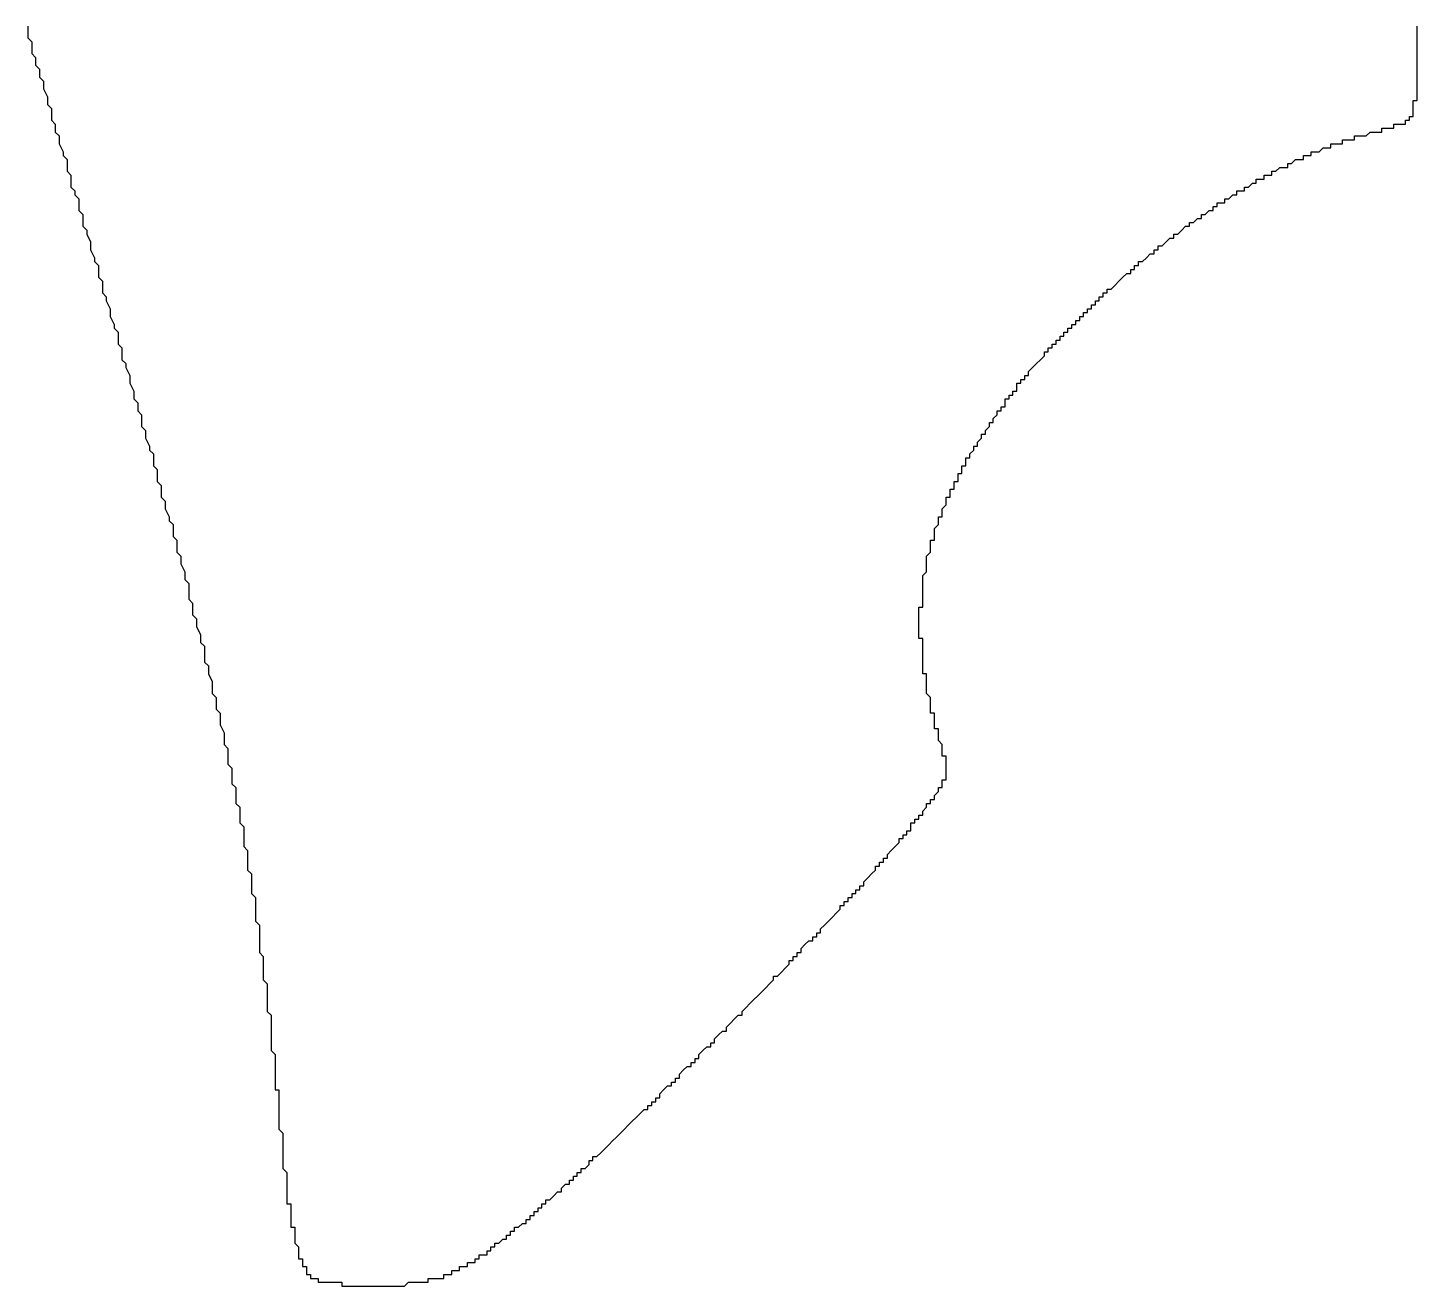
# Model space of a CAD drawing. Header units: millimetres. Extents: x 289 to 9778, y -894 to 6380.
# Drawn here: x 7120.45 to 7123.99, y -363.373 to -360.167 of the extents above; entities that cross this region are included whole.
import ezdxf

# ---------------------------------------------------------------- set-up
doc = ezdxf.new("R2010")
doc.units = ezdxf.units.MM

msp = doc.modelspace()

# ---------------------------------------------------------------- linework, layer by layer
for points in [[(7120.4501, -360.1625, 0), (7120.4501, -360.1825, 0), (7120.4501, -360.1925, 0), (7120.4601, -360.2025, 0), (7120.4601, -360.2125, 0), (7120.4601, -360.2325, 0), (7120.4701, -360.2425, 0), (7120.4701, -360.2525, 0), (7120.4701, -360.2625, 0), (7120.4801, -360.2725, 0), (7120.4801, -360.2925, 0), (7120.4901, -360.3025, 0), (7120.4901, -360.3125, 0), (7120.4901, -360.3225, 0), (7120.5001, -360.3425, 0), (7120.5001, -360.3525, 0), (7120.5001, -360.3625, 0), (7120.5101, -360.3725, 0), (7120.5101, -360.3925, 0), (7120.5101, -360.4025, 0), (7120.5201, -360.4125, 0), (7120.5201, -360.4325, 0), (7120.5301, -360.4425, 0), (7120.5301, -360.4525, 0), (7120.5301, -360.4625, 0), (7120.5401, -360.4825, 0), (7120.5401, -360.4925, 0), (7120.5501, -360.5025, 0), (7120.5501, -360.5125, 0), (7120.5501, -360.5325, 0), (7120.5601, -360.5425, 0), (7120.5601, -360.5525, 0), (7120.5601, -360.5725, 0), (7120.5701, -360.5825, 0), (7120.5701, -360.5925, 0), (7120.5801, -360.6025, 0), (7120.5801, -360.6225, 0), (7120.5801, -360.6325, 0), (7120.5901, -360.6425, 0), (7120.5901, -360.6625, 0), (7120.5901, -360.6725, 0), (7120.6001, -360.6825, 0), (7120.6001, -360.6925, 0), (7120.6101, -360.7125, 0), (7120.6101, -360.7225, 0), (7120.6101, -360.7325, 0), (7120.6201, -360.7525, 0), (7120.6201, -360.7625, 0), (7120.6301, -360.7725, 0), (7120.6301, -360.7925, 0), (7120.6301, -360.8025, 0), (7120.6401, -360.8125, 0), (7120.6401, -360.8225, 0), (7120.6401, -360.8425, 0), (7120.6501, -360.8525, 0), (7120.6501, -360.8625, 0), (7120.6601, -360.8825, 0), (7120.6601, -360.8925, 0), (7120.6601, -360.9025, 0), (7120.6701, -360.9225, 0), (7120.6701, -360.9325, 0), (7120.6801, -360.9425, 0), (7120.6801, -360.9525, 0), (7120.6801, -360.9725, 0), (7120.6901, -360.9825, 0), (7120.6901, -360.9925, 0), (7120.6901, -361.0125, 0), (7120.7001, -361.0225, 0), (7120.7001, -361.0325, 0), (7120.7101, -361.0525, 0), (7120.7101, -361.0625, 0), (7120.7101, -361.0725, 0), (7120.7201, -361.0925, 0), (7120.7201, -361.1025, 0), (7120.7201, -361.1125, 0), (7120.7301, -361.1225, 0), (7120.7301, -361.1425, 0), (7120.7401, -361.1525, 0), (7120.7401, -361.1625, 0), (7120.7401, -361.1825, 0), (7120.7501, -361.1925, 0), (7120.7501, -361.2025, 0), (7120.7501, -361.2125, 0), (7120.7601, -361.2325, 0), (7120.7601, -361.2425, 0), (7120.7701, -361.2525, 0), (7120.7701, -361.2725, 0), (7120.7701, -361.2825, 0), (7120.7801, -361.2925, 0), (7120.7801, -361.3025, 0), (7120.7801, -361.3225, 0), (7120.7901, -361.3325, 0), (7120.7901, -361.3425, 0), (7120.7901, -361.3625, 0), (7120.8001, -361.3725, 0), (7120.8001, -361.3825, 0), (7120.8001, -361.3925, 0), (7120.8101, -361.4125, 0), (7120.8101, -361.4225, 0), (7120.8201, -361.4325, 0), (7120.8201, -361.4525, 0), (7120.8201, -361.4625, 0), (7120.8301, -361.4725, 0), (7120.8301, -361.4825, 0), (7120.8301, -361.5025, 0), (7120.8401, -361.5125, 0), (7120.8401, -361.5225, 0), (7120.8401, -361.5325, 0), (7120.8501, -361.5525, 0), (7120.8501, -361.5625, 0), (7120.8501, -361.5725, 0), (7120.8601, -361.5825, 0), (7120.8601, -361.6025, 0), (7120.8601, -361.6125, 0), (7120.8601, -361.6225, 0), (7120.8701, -361.6325, 0), (7120.8701, -361.6525, 0), (7120.8701, -361.6625, 0), (7120.8801, -361.6725, 0), (7120.8801, -361.6825, 0), (7120.8801, -361.6925, 0), (7120.8901, -361.7125, 0), (7120.8901, -361.7225, 0), (7120.8901, -361.7325, 0), (7120.9001, -361.7425, 0), (7120.9001, -361.7525, 0), (7120.9001, -361.7725, 0), (7120.9001, -361.7825, 0), (7120.9101, -361.7925, 0), (7120.9101, -361.8025, 0), (7120.9101, -361.8125, 0), (7120.9201, -361.8325, 0), (7120.9201, -361.8425, 0), (7120.9201, -361.8525, 0), (7120.9201, -361.8625, 0), (7120.9301, -361.8725, 0), (7120.9301, -361.8925, 0), (7120.9301, -361.9025, 0), (7120.9401, -361.9125, 0), (7120.9401, -361.9225, 0), (7120.9401, -361.9325, 0), (7120.9401, -361.9425, 0), (7120.9501, -361.9625, 0), (7120.9501, -361.9725, 0), (7120.9501, -361.9825, 0), (7120.9501, -361.9925, 0), (7120.9601, -362.0025, 0), (7120.9601, -362.0125, 0), (7120.9601, -362.0225, 0), (7120.9601, -362.0425, 0), (7120.9701, -362.0525, 0), (7120.9701, -362.0625, 0), (7120.9701, -362.0725, 0), (7120.9701, -362.0825, 0), (7120.9701, -362.0925, 0), (7120.9801, -362.1025, 0), (7120.9801, -362.1125, 0), (7120.9801, -362.1225, 0), (7120.9801, -362.1425, 0), (7120.9901, -362.1525, 0), (7120.9901, -362.1625, 0), (7120.9901, -362.1725, 0), (7120.9901, -362.1825, 0), (7120.9901, -362.1925, 0), (7121.0001, -362.2025, 0), (7121.0001, -362.2125, 0), (7121.0001, -362.2225, 0), (7121.0001, -362.2325, 0), (7121.0001, -362.2425, 0), (7121.0001, -362.2525, 0), (7121.0101, -362.2625, 0), (7121.0101, -362.2725, 0), (7121.0101, -362.2825, 0), (7121.0101, -362.2925, 0), (7121.0101, -362.3025, 0), (7121.0101, -362.3125, 0), (7121.0201, -362.3225, 0), (7121.0201, -362.3325, 0), (7121.0201, -362.3425, 0), (7121.0201, -362.3525, 0), (7121.0201, -362.3625, 0), (7121.0201, -362.3725, 0), (7121.0301, -362.3825, 0), (7121.0301, -362.3925, 0), (7121.0301, -362.4025, 0), (7121.0301, -362.4125, 0), (7121.0301, -362.4225, 0), (7121.0301, -362.4325, 0), (7121.0301, -362.4425, 0), (7121.0401, -362.4525, 0), (7121.0401, -362.4625, 0), (7121.0401, -362.4725, 0), (7121.0401, -362.4825, 0), (7121.0401, -362.4925, 0), (7121.0401, -362.5025, 0), (7121.0401, -362.5125, 0), (7121.0401, -362.5225, 0), (7121.0501, -362.5325, 0), (7121.0501, -362.5325, 0), (7121.0501, -362.5425, 0), (7121.0501, -362.5525, 0), (7121.0501, -362.5625, 0), (7121.0501, -362.5725, 0), (7121.0501, -362.5825, 0), (7121.0501, -362.5925, 0), (7121.0601, -362.6025, 0), (7121.0601, -362.6125, 0), (7121.0601, -362.6125, 0), (7121.0601, -362.6225, 0), (7121.0601, -362.6325, 0), (7121.0601, -362.6425, 0), (7121.0601, -362.6525, 0), (7121.0601, -362.6625, 0), (7121.0601, -362.6725, 0), (7121.0601, -362.6725, 0), (7121.0701, -362.6825, 0), (7121.0701, -362.6925, 0), (7121.0701, -362.7025, 0), (7121.0701, -362.7125, 0), (7121.0701, -362.7125, 0), (7121.0701, -362.7225, 0), (7121.0701, -362.7325, 0), (7121.0701, -362.7425, 0), (7121.0701, -362.7525, 0), (7121.0701, -362.7525, 0), (7121.0701, -362.7625, 0), (7121.0701, -362.7725, 0), (7121.0801, -362.7825, 0), (7121.0801, -362.7925, 0), (7121.0801, -362.7925, 0), (7121.0801, -362.8025, 0), (7121.0801, -362.8125, 0), (7121.0801, -362.8225, 0), (7121.0801, -362.8225, 0), (7121.0801, -362.8325, 0), (7121.0801, -362.8425, 0), (7121.0801, -362.8525, 0), (7121.0801, -362.8525, 0), (7121.0801, -362.8625, 0), (7121.0801, -362.8725, 0), (7121.0901, -362.8725, 0), (7121.0901, -362.8825, 0), (7121.0901, -362.8925, 0), (7121.0901, -362.9025, 0), (7121.0901, -362.9025, 0), (7121.0901, -362.9125, 0), (7121.0901, -362.9225, 0), (7121.0901, -362.9225, 0), (7121.0901, -362.9325, 0), (7121.0901, -362.9425, 0), (7121.0901, -362.9425, 0), (7121.0901, -362.9525, 0), (7121.0901, -362.9625, 0), (7121.0901, -362.9625, 0), (7121.0901, -362.9725, 0), (7121.1001, -362.9825, 0), (7121.1001, -362.9825, 0), (7121.1001, -362.9925, 0), (7121.1001, -362.9925, 0), (7121.1001, -363.0025, 0), (7121.1001, -363.0125, 0), (7121.1001, -363.0125, 0), (7121.1001, -363.0225, 0), (7121.1001, -363.0225, 0), (7121.1001, -363.0325, 0), (7121.1001, -363.0425, 0), (7121.1001, -363.0425, 0), (7121.1001, -363.0525, 0), (7121.1001, -363.0525, 0), (7121.1001, -363.0625, 0), (7121.1001, -363.0625, 0), (7121.1001, -363.0725, 0), (7121.1101, -363.0825, 0), (7121.1101, -363.0825, 0), (7121.1101, -363.0925, 0), (7121.1101, -363.0925, 0), (7121.1101, -363.1025, 0), (7121.1101, -363.1025, 0), (7121.1101, -363.1125, 0), (7121.1101, -363.1125, 0), (7121.1101, -363.1225, 0), (7121.1101, -363.1225, 0), (7121.1101, -363.1325, 0), (7121.1101, -363.1325, 0), (7121.1101, -363.1425, 0), (7121.1101, -363.1425, 0), (7121.1101, -363.1525, 0), (7121.1101, -363.1525, 0), (7121.1101, -363.1625, 0), (7121.1201, -363.1625, 0), (7121.1201, -363.1625, 0), (7121.1201, -363.1725, 0), (7121.1201, -363.1725, 0), (7121.1201, -363.1825, 0), (7121.1201, -363.1825, 0), (7121.1201, -363.1925, 0), (7121.1201, -363.1925, 0), (7121.1201, -363.1925, 0), (7121.1201, -363.2025, 0), (7121.1201, -363.2025, 0), (7121.1201, -363.2125, 0), (7121.1201, -363.2125, 0), (7121.1201, -363.2125, 0), (7121.1201, -363.2225, 0), (7121.1301, -363.2225, 0), (7121.1301, -363.2225, 0), (7121.1301, -363.2325, 0), (7121.1301, -363.2325, 0), (7121.1301, -363.2325, 0), (7121.1301, -363.2425, 0), (7121.1301, -363.2425, 0), (7121.1301, -363.2425, 0), (7121.1301, -363.2525, 0), (7121.1301, -363.2525, 0), (7121.1301, -363.2525, 0), (7121.1301, -363.2625, 0), (7121.1301, -363.2625, 0), (7121.1301, -363.2625, 0), (7121.1301, -363.2625, 0), (7121.1401, -363.2725, 0), (7121.1401, -363.2725, 0), (7121.1401, -363.2725, 0), (7121.1401, -363.2725, 0), (7121.1401, -363.2825, 0), (7121.1401, -363.2825, 0), (7121.1401, -363.2825, 0), (7121.1401, -363.2825, 0), (7121.1401, -363.2925, 0), (7121.1401, -363.2925, 0), (7121.1401, -363.2925, 0), (7121.1401, -363.2925, 0), (7121.1401, -363.2925, 0), (7121.1401, -363.3025, 0), (7121.1501, -363.3025, 0), (7121.1501, -363.3025, 0), (7121.1501, -363.3025, 0), (7121.1501, -363.3025, 0), (7121.1501, -363.3125, 0), (7121.1501, -363.3125, 0), (7121.1501, -363.3125, 0), (7121.1501, -363.3125, 0), (7121.1501, -363.3125, 0), (7121.1501, -363.3125, 0), (7121.1501, -363.3225, 0), (7121.1501, -363.3225, 0), (7121.1501, -363.3225, 0), (7121.1501, -363.3225, 0), (7121.1501, -363.3225, 0), (7121.1501, -363.3225, 0), (7121.1601, -363.3225, 0), (7121.1601, -363.3325, 0), (7121.1601, -363.3325, 0), (7121.1601, -363.3325, 0), (7121.1601, -363.3325, 0), (7121.1601, -363.3325, 0), (7121.1601, -363.3325, 0), (7121.1601, -363.3325, 0), (7121.1601, -363.3325, 0), (7121.1601, -363.3325, 0), (7121.1601, -363.3325, 0), (7121.1601, -363.3425, 0), (7121.1601, -363.3425, 0), (7121.1601, -363.3425, 0), (7121.1601, -363.3425, 0), (7121.1601, -363.3425, 0), (7121.1601, -363.3425, 0), (7121.1601, -363.3425, 0), (7121.1601, -363.3425, 0), (7121.1601, -363.3425, 0), (7121.1601, -363.3425, 0), (7121.1601, -363.3425, 0), (7121.1601, -363.3425, 0), (7121.1601, -363.3425, 0), (7121.1701, -363.3425, 0), (7121.1701, -363.3425, 0), (7121.1701, -363.3425, 0), (7121.1701, -363.3425, 0), (7121.1701, -363.3425, 0), (7121.1701, -363.3425, 0), (7121.1701, -363.3425, 0), (7121.1701, -363.3425, 0), (7121.1701, -363.3425, 0), (7121.1701, -363.3425, 0), (7121.1701, -363.3425, 0), (7121.1701, -363.3525, 0), (7121.1701, -363.3525, 0), (7121.1701, -363.3525, 0), (7121.1701, -363.3525, 0), (7121.1701, -363.3525, 0), (7121.1701, -363.3525, 0), (7121.1701, -363.3525, 0), (7121.1701, -363.3525, 0), (7121.1701, -363.3525, 0), (7121.1701, -363.3525, 0), (7121.1701, -363.3525, 0), (7121.1701, -363.3525, 0), (7121.1701, -363.3525, 0), (7121.1701, -363.3525, 0), (7121.1701, -363.3525, 0), (7121.1701, -363.3525, 0), (7121.1701, -363.3525, 0), (7121.1701, -363.3525, 0), (7121.1701, -363.3525, 0), (7121.1701, -363.3525, 0), (7121.1701, -363.3525, 0), (7121.1701, -363.3525, 0), (7121.1701, -363.3525, 0), (7121.1701, -363.3525, 0), (7121.1701, -363.3525, 0), (7121.1701, -363.3525, 0), (7121.1701, -363.3525, 0), (7121.1701, -363.3525, 0), (7121.1701, -363.3525, 0), (7121.1701, -363.3525, 0), (7121.1701, -363.3525, 0), (7121.1701, -363.3525, 0), (7121.1701, -363.3525, 0), (7121.1701, -363.3525, 0), (7121.1701, -363.3525, 0), (7121.1701, -363.3525, 0), (7121.1701, -363.3525, 0), (7121.1701, -363.3525, 0), (7121.1701, -363.3525, 0), (7121.1701, -363.3525, 0), (7121.1701, -363.3525, 0), (7121.1701, -363.3525, 0), (7121.1701, -363.3525, 0), (7121.1701, -363.3525, 0), (7121.1701, -363.3525, 0), (7121.1701, -363.3525, 0), (7121.1801, -363.3525, 0), (7121.1801, -363.3525, 0), (7121.1801, -363.3525, 0), (7121.1801, -363.3525, 0), (7121.1801, -363.3525, 0), (7121.1801, -363.3525, 0), (7121.1801, -363.3525, 0), (7121.1801, -363.3525, 0), (7121.1801, -363.3525, 0), (7121.1801, -363.3525, 0), (7121.1801, -363.3525, 0), (7121.1801, -363.3525, 0), (7121.1801, -363.3525, 0), (7121.1801, -363.3525, 0), (7121.1801, -363.3525, 0), (7121.1901, -363.3525, 0), (7121.1901, -363.3525, 0), (7121.1901, -363.3525, 0), (7121.1901, -363.3525, 0), (7121.1901, -363.3525, 0), (7121.1901, -363.3525, 0), (7121.1901, -363.3525, 0), (7121.1901, -363.3525, 0), (7121.1901, -363.3525, 0), (7121.1901, -363.3625, 0), (7121.2001, -363.3625, 0), (7121.2001, -363.3625, 0), (7121.2001, -363.3625, 0), (7121.2001, -363.3625, 0), (7121.2001, -363.3625, 0), (7121.2001, -363.3625, 0), (7121.2001, -363.3625, 0), (7121.2101, -363.3625, 0), (7121.2101, -363.3625, 0), (7121.2101, -363.3625, 0), (7121.2101, -363.3625, 0), (7121.2101, -363.3625, 0), (7121.2101, -363.3625, 0), (7121.2101, -363.3625, 0), (7121.2201, -363.3625, 0), (7121.2201, -363.3625, 0), (7121.2201, -363.3625, 0), (7121.2201, -363.3625, 0), (7121.2201, -363.3625, 0), (7121.2201, -363.3625, 0), (7121.2201, -363.3625, 0), (7121.2301, -363.3625, 0), (7121.2301, -363.3625, 0), (7121.2301, -363.3625, 0), (7121.2301, -363.3625, 0), (7121.2301, -363.3625, 0), (7121.2301, -363.3625, 0), (7121.2401, -363.3625, 0), (7121.2401, -363.3625, 0), (7121.2401, -363.3625, 0), (7121.2401, -363.3625, 0), (7121.2401, -363.3625, 0), (7121.2401, -363.3625, 0), (7121.2501, -363.3625, 0), (7121.2501, -363.3625, 0), (7121.2501, -363.3625, 0), (7121.2501, -363.3625, 0), (7121.2501, -363.3625, 0), (7121.2501, -363.3725, 0), (7121.2601, -363.3725, 0), (7121.2601, -363.3725, 0), (7121.2601, -363.3725, 0), (7121.2601, -363.3725, 0), (7121.2601, -363.3725, 0), (7121.2601, -363.3725, 0), (7121.2701, -363.3725, 0), (7121.2701, -363.3725, 0), (7121.2701, -363.3725, 0), (7121.2701, -363.3725, 0), (7121.2701, -363.3725, 0), (7121.2701, -363.3725, 0), (7121.2801, -363.3725, 0), (7121.2801, -363.3725, 0), (7121.2801, -363.3725, 0), (7121.2801, -363.3725, 0), (7121.2801, -363.3725, 0), (7121.2901, -363.3725, 0), (7121.2901, -363.3725, 0), (7121.2901, -363.3725, 0), (7121.2901, -363.3725, 0), (7121.2901, -363.3725, 0), (7121.2901, -363.3725, 0), (7121.3001, -363.3725, 0), (7121.3001, -363.3725, 0), (7121.3001, -363.3725, 0), (7121.3001, -363.3725, 0), (7121.3001, -363.3725, 0), (7121.3001, -363.3725, 0), (7121.3101, -363.3725, 0), (7121.3101, -363.3725, 0), (7121.3101, -363.3725, 0), (7121.3101, -363.3725, 0), (7121.3101, -363.3725, 0), (7121.3201, -363.3725, 0), (7121.3201, -363.3725, 0), (7121.3201, -363.3725, 0), (7121.3201, -363.3725, 0), (7121.3201, -363.3725, 0), (7121.3201, -363.3725, 0), (7121.3301, -363.3725, 0), (7121.3301, -363.3725, 0), (7121.3301, -363.3725, 0), (7121.3301, -363.3725, 0), (7121.3301, -363.3725, 0), (7121.3401, -363.3725, 0), (7121.3401, -363.3725, 0), (7121.3401, -363.3725, 0), (7121.3401, -363.3725, 0), (7121.3401, -363.3725, 0), (7121.3401, -363.3725, 0), (7121.3501, -363.3725, 0), (7121.3501, -363.3725, 0), (7121.3501, -363.3725, 0), (7121.3501, -363.3725, 0), (7121.3501, -363.3725, 0), (7121.3501, -363.3725, 0), (7121.3601, -363.3725, 0), (7121.3601, -363.3725, 0), (7121.3601, -363.3725, 0), (7121.3601, -363.3725, 0), (7121.3601, -363.3725, 0), (7121.3701, -363.3725, 0), (7121.3701, -363.3725, 0), (7121.3701, -363.3725, 0), (7121.3701, -363.3725, 0), (7121.3701, -363.3725, 0), (7121.3701, -363.3725, 0), (7121.3801, -363.3725, 0), (7121.3801, -363.3725, 0), (7121.3801, -363.3725, 0), (7121.3801, -363.3725, 0), (7121.3801, -363.3725, 0), (7121.3901, -363.3725, 0), (7121.3901, -363.3725, 0), (7121.3901, -363.3725, 0), (7121.3901, -363.3725, 0), (7121.3901, -363.3725, 0), (7121.3901, -363.3725, 0), (7121.4001, -363.3725, 0), (7121.4001, -363.3725, 0), (7121.4001, -363.3725, 0), (7121.4001, -363.3725, 0), (7121.4001, -363.3725, 0), (7121.4001, -363.3725, 0), (7121.4101, -363.3725, 0), (7121.4101, -363.3725, 0), (7121.4101, -363.3725, 0), (7121.4101, -363.3725, 0), (7121.4101, -363.3725, 0), (7121.4201, -363.3625, 0), (7121.4201, -363.3625, 0), (7121.4201, -363.3625, 0), (7121.4201, -363.3625, 0), (7121.4201, -363.3625, 0), (7121.4201, -363.3625, 0), (7121.4301, -363.3625, 0), (7121.4301, -363.3625, 0), (7121.4301, -363.3625, 0), (7121.4301, -363.3625, 0), (7121.4301, -363.3625, 0), (7121.4301, -363.3625, 0), (7121.4401, -363.3625, 0), (7121.4401, -363.3625, 0), (7121.4401, -363.3625, 0), (7121.4401, -363.3625, 0), (7121.4401, -363.3625, 0), (7121.4401, -363.3625, 0), (7121.4501, -363.3625, 0), (7121.4501, -363.3625, 0), (7121.4501, -363.3625, 0), (7121.4501, -363.3625, 0), (7121.4501, -363.3625, 0), (7121.4501, -363.3625, 0), (7121.4601, -363.3625, 0), (7121.4601, -363.3625, 0), (7121.4601, -363.3625, 0), (7121.4601, -363.3625, 0), (7121.4601, -363.3625, 0), (7121.4601, -363.3625, 0), (7121.4701, -363.3625, 0), (7121.4701, -363.3625, 0), (7121.4701, -363.3625, 0), (7121.4701, -363.3625, 0), (7121.4701, -363.3525, 0), (7121.4701, -363.3525, 0), (7121.4801, -363.3525, 0), (7121.4801, -363.3525, 0), (7121.4801, -363.3525, 0), (7121.4801, -363.3525, 0), (7121.4801, -363.3525, 0), (7121.4801, -363.3525, 0), (7121.4801, -363.3525, 0), (7121.4901, -363.3525, 0), (7121.4901, -363.3525, 0), (7121.4901, -363.3525, 0), (7121.4901, -363.3525, 0), (7121.4901, -363.3525, 0), (7121.4901, -363.3525, 0), (7121.4901, -363.3525, 0), (7121.5001, -363.3525, 0), (7121.5001, -363.3525, 0), (7121.5001, -363.3525, 0), (7121.5001, -363.3525, 0), (7121.5001, -363.3525, 0), (7121.5001, -363.3525, 0), (7121.5001, -363.3525, 0), (7121.5101, -363.3525, 0), (7121.5101, -363.3425, 0), (7121.5101, -363.3425, 0), (7121.5101, -363.3425, 0), (7121.5101, -363.3425, 0), (7121.5101, -363.3425, 0), (7121.5101, -363.3425, 0), (7121.5101, -363.3425, 0), (7121.5201, -363.3425, 0), (7121.5201, -363.3425, 0), (7121.5201, -363.3425, 0), (7121.5201, -363.3425, 0), (7121.5201, -363.3425, 0), (7121.5201, -363.3425, 0), (7121.5201, -363.3425, 0), (7121.5301, -363.3425, 0), (7121.5301, -363.3425, 0), (7121.5301, -363.3425, 0), (7121.5301, -363.3425, 0), (7121.5301, -363.3425, 0), (7121.5301, -363.3425, 0), (7121.5301, -363.3325, 0), (7121.5301, -363.3325, 0), (7121.5401, -363.3325, 0), (7121.5401, -363.3325, 0), (7121.5401, -363.3325, 0), (7121.5401, -363.3325, 0), (7121.5401, -363.3325, 0), (7121.5401, -363.3325, 0), (7121.5401, -363.3325, 0), (7121.5501, -363.3325, 0), (7121.5501, -363.3325, 0), (7121.5501, -363.3325, 0), (7121.5501, -363.3325, 0), (7121.5501, -363.3325, 0), (7121.5501, -363.3225, 0), (7121.5501, -363.3225, 0), (7121.5601, -363.3225, 0), (7121.5601, -363.3225, 0), (7121.5601, -363.3225, 0), (7121.5601, -363.3225, 0), (7121.5601, -363.3225, 0), (7121.5601, -363.3225, 0), (7121.5701, -363.3225, 0), (7121.5701, -363.3225, 0), (7121.5701, -363.3225, 0), (7121.5701, -363.3125, 0), (7121.5701, -363.3125, 0), (7121.5701, -363.3125, 0), (7121.5801, -363.3125, 0), (7121.5801, -363.3125, 0), (7121.5801, -363.3125, 0), (7121.5801, -363.3125, 0), (7121.5801, -363.3125, 0), (7121.5901, -363.3125, 0), (7121.5901, -363.3025, 0), (7121.5901, -363.3025, 0), (7121.5901, -363.3025, 0), (7121.5901, -363.3025, 0), (7121.5901, -363.3025, 0), (7121.6001, -363.3025, 0), (7121.6001, -363.3025, 0), (7121.6001, -363.3025, 0), (7121.6001, -363.2925, 0), (7121.6001, -363.2925, 0), (7121.6101, -363.2925, 0), (7121.6101, -363.2925, 0), (7121.6101, -363.2925, 0), (7121.6101, -363.2925, 0), (7121.6201, -363.2925, 0), (7121.6201, -363.2825, 0), (7121.6201, -363.2825, 0), (7121.6201, -363.2825, 0), (7121.6201, -363.2825, 0), (7121.6301, -363.2825, 0), (7121.6301, -363.2825, 0), (7121.6301, -363.2725, 0), (7121.6301, -363.2725, 0), (7121.6401, -363.2725, 0), (7121.6401, -363.2725, 0), (7121.6401, -363.2725, 0), (7121.6401, -363.2625, 0), (7121.6501, -363.2625, 0), (7121.6501, -363.2625, 0), (7121.6501, -363.2625, 0), (7121.6501, -363.2625, 0), (7121.6601, -363.2525, 0), (7121.6601, -363.2525, 0), (7121.6601, -363.2525, 0), (7121.6701, -363.2525, 0), (7121.6701, -363.2525, 0), (7121.6701, -363.2425, 0), (7121.6701, -363.2425, 0), (7121.6801, -363.2425, 0), (7121.6801, -363.2425, 0), (7121.6801, -363.2325, 0), (7121.6801, -363.2325, 0), (7121.6901, -363.2325, 0), (7121.6901, -363.2325, 0), (7121.6901, -363.2225, 0), (7121.7001, -363.2225, 0), (7121.7001, -363.2225, 0), (7121.7001, -363.2225, 0), (7121.7101, -363.2125, 0), (7121.7101, -363.2125, 0), (7121.7101, -363.2125, 0), (7121.7201, -363.2125, 0), (7121.7201, -363.2025, 0), (7121.7201, -363.2025, 0), (7121.7301, -363.2025, 0), (7121.7301, -363.2025, 0), (7121.7301, -363.1925, 0), (7121.7401, -363.1925, 0), (7121.7401, -363.1925, 0), (7121.7401, -363.1825, 0), (7121.7501, -363.1825, 0), (7121.7501, -363.1825, 0), (7121.7501, -363.1725, 0), (7121.7601, -363.1725, 0), (7121.7601, -363.1725, 0), (7121.7601, -363.1625, 0), (7121.7701, -363.1625, 0), (7121.7701, -363.1625, 0), (7121.7701, -363.1525, 0), (7121.7801, -363.1525, 0), (7121.7801, -363.1525, 0), (7121.7901, -363.1425, 0), (7121.7901, -363.1425, 0), (7121.7901, -363.1425, 0), (7121.8001, -363.1325, 0), (7121.8001, -363.1325, 0), (7121.8101, -363.1325, 0), (7121.8101, -363.1225, 0), (7121.8101, -363.1225, 0), (7121.8201, -363.1125, 0), (7121.8201, -363.1125, 0), (7121.8301, -363.1125, 0), (7121.8301, -363.1025, 0), (7121.8401, -363.1025, 0), (7121.8401, -363.1025, 0), (7121.8401, -363.0925, 0), (7121.8501, -363.0925, 0), (7121.8501, -363.0825, 0), (7121.8601, -363.0825, 0), (7121.8601, -363.0725, 0), (7121.8701, -363.0725, 0), (7121.8701, -363.0725, 0), (7121.8801, -363.0625, 0), (7121.8801, -363.0625, 0), (7121.8801, -363.0525, 0), (7121.8901, -363.0525, 0), (7121.8901, -363.0425, 0), (7121.9001, -363.0425, 0), (7121.9001, -363.0425, 0), (7121.9101, -363.0325, 0), (7121.9101, -363.0325, 0), (7121.9201, -363.0225, 0), (7121.9201, -363.0225, 0), (7121.9301, -363.0125, 0), (7121.9301, -363.0125, 0), (7121.9401, -363.0025, 0), (7121.9401, -363.0025, 0), (7121.9501, -362.9925, 0), (7121.9501, -362.9925, 0), (7121.9601, -362.9825, 0), (7121.9601, -362.9825, 0), (7121.9701, -362.9725, 0), (7121.9701, -362.9725, 0), (7121.9801, -362.9625, 0), (7121.9801, -362.9625, 0), (7121.9901, -362.9525, 0), (7121.9901, -362.9525, 0), (7122.0001, -362.9425, 0), (7122.0001, -362.9425, 0), (7122.0101, -362.9325, 0), (7122.0101, -362.9325, 0), (7122.0201, -362.9225, 0), (7122.0301, -362.9225, 0), (7122.0301, -362.9125, 0), (7122.0401, -362.9125, 0), (7122.0401, -362.9025, 0), (7122.0501, -362.9025, 0), (7122.0501, -362.8925, 0), (7122.0601, -362.8925, 0), (7122.0601, -362.8825, 0), (7122.0701, -362.8725, 0), (7122.0701, -362.8725, 0), (7122.0801, -362.8625, 0), (7122.0901, -362.8625, 0), (7122.0901, -362.8525, 0), (7122.1001, -362.8525, 0), (7122.1001, -362.8425, 0), (7122.1101, -362.8425, 0), (7122.1101, -362.8325, 0), (7122.1201, -362.8225, 0), (7122.1201, -362.8225, 0), (7122.1301, -362.8125, 0), (7122.1401, -362.8125, 0), (7122.1401, -362.8025, 0), (7122.1501, -362.8025, 0), (7122.1501, -362.7925, 0), (7122.1601, -362.7925, 0), (7122.1601, -362.7825, 0), (7122.1701, -362.7725, 0), (7122.1701, -362.7725, 0), (7122.1801, -362.7625, 0), (7122.1901, -362.7625, 0), (7122.1901, -362.7525, 0), (7122.2001, -362.7525, 0), (7122.2001, -362.7425, 0), (7122.2101, -362.7325, 0), (7122.2101, -362.7325, 0), (7122.2201, -362.7225, 0), (7122.2301, -362.7225, 0), (7122.2301, -362.7125, 0), (7122.2401, -362.7025, 0), (7122.2401, -362.7025, 0), (7122.2501, -362.6925, 0), (7122.2501, -362.6925, 0), (7122.2601, -362.6825, 0), (7122.2701, -362.6825, 0), (7122.2701, -362.6725, 0), (7122.2801, -362.6625, 0), (7122.2801, -362.6625, 0), (7122.2901, -362.6525, 0), (7122.2901, -362.6525, 0), (7122.3001, -362.6425, 0), (7122.3001, -362.6425, 0), (7122.3101, -362.6325, 0), (7122.3201, -362.6225, 0), (7122.3201, -362.6225, 0), (7122.3301, -362.6125, 0), (7122.3301, -362.6125, 0), (7122.3401, -362.6025, 0), (7122.3401, -362.6025, 0), (7122.3501, -362.5925, 0), (7122.3501, -362.5825, 0), (7122.3601, -362.5825, 0), (7122.3701, -362.5725, 0), (7122.3701, -362.5725, 0), (7122.3801, -362.5625, 0), (7122.3801, -362.5625, 0), (7122.3901, -362.5525, 0), (7122.3901, -362.5425, 0), (7122.4001, -362.5425, 0), (7122.4001, -362.5325, 0), (7122.4101, -362.5325, 0), (7122.4101, -362.5225, 0), (7122.4201, -362.5225, 0), (7122.4201, -362.5125, 0), (7122.4301, -362.5025, 0), (7122.4301, -362.5025, 0), (7122.4401, -362.4925, 0), (7122.4501, -362.4925, 0), (7122.4501, -362.4825, 0), (7122.4601, -362.4825, 0), (7122.4601, -362.4725, 0), (7122.4701, -362.4725, 0), (7122.4701, -362.4625, 0), (7122.4801, -362.4525, 0), (7122.4801, -362.4525, 0), (7122.4901, -362.4425, 0), (7122.4901, -362.4425, 0), (7122.5001, -362.4325, 0), (7122.5001, -362.4325, 0), (7122.5101, -362.4225, 0), (7122.5101, -362.4225, 0), (7122.5201, -362.4125, 0), (7122.5201, -362.4125, 0), (7122.5201, -362.4025, 0), (7122.5301, -362.4025, 0), (7122.5301, -362.3925, 0), (7122.5401, -362.3925, 0), (7122.5401, -362.3825, 0), (7122.5501, -362.3825, 0), (7122.5501, -362.3725, 0), (7122.5601, -362.3725, 0), (7122.5601, -362.3625, 0), (7122.5701, -362.3625, 0), (7122.5701, -362.3525, 0), (7122.5801, -362.3525, 0), (7122.5801, -362.3425, 0), (7122.5801, -362.3425, 0), (7122.5901, -362.3325, 0), (7122.5901, -362.3325, 0), (7122.6001, -362.3225, 0), (7122.6001, -362.3225, 0), (7122.6101, -362.3125, 0), (7122.6101, -362.3125, 0), (7122.6101, -362.3025, 0), (7122.6201, -362.3025, 0), (7122.6201, -362.2925, 0), (7122.6301, -362.2925, 0), (7122.6301, -362.2925, 0), (7122.6301, -362.2825, 0), (7122.6401, -362.2825, 0), (7122.6401, -362.2725, 0), (7122.6401, -362.2725, 0), (7122.6501, -362.2625, 0), (7122.6501, -362.2625, 0), (7122.6501, -362.2625, 0), (7122.6601, -362.2525, 0), (7122.6601, -362.2525, 0), (7122.6701, -362.2425, 0), (7122.6701, -362.2425, 0), (7122.6701, -362.2325, 0), (7122.6801, -362.2325, 0), (7122.6801, -362.2325, 0), (7122.6801, -362.2225, 0), (7122.6801, -362.2225, 0), (7122.6901, -362.2225, 0), (7122.6901, -362.2125, 0), (7122.6901, -362.2125, 0), (7122.7001, -362.2125, 0), (7122.7001, -362.2025, 0), (7122.7001, -362.2025, 0), (7122.7001, -362.1925, 0), (7122.7101, -362.1925, 0), (7122.7101, -362.1925, 0), (7122.7101, -362.1825, 0), (7122.7201, -362.1825, 0), (7122.7201, -362.1825, 0), (7122.7201, -362.1725, 0), (7122.7201, -362.1725, 0), (7122.7301, -362.1725, 0), (7122.7301, -362.1725, 0), (7122.7301, -362.1625, 0), (7122.7301, -362.1625, 0), (7122.7301, -362.1625, 0), (7122.7401, -362.1525, 0), (7122.7401, -362.1525, 0), (7122.7401, -362.1525, 0), (7122.7401, -362.1525, 0), (7122.7401, -362.1425, 0), (7122.7501, -362.1425, 0), (7122.7501, -362.1425, 0), (7122.7501, -362.1325, 0), (7122.7501, -362.1325, 0), (7122.7501, -362.1325, 0), (7122.7601, -362.1325, 0), (7122.7601, -362.1225, 0), (7122.7601, -362.1225, 0), (7122.7601, -362.1225, 0), (7122.7601, -362.1225, 0), (7122.7601, -362.1225, 0), (7122.7701, -362.1125, 0), (7122.7701, -362.1125, 0), (7122.7701, -362.1125, 0), (7122.7701, -362.1125, 0), (7122.7701, -362.1025, 0), (7122.7701, -362.1025, 0), (7122.7701, -362.1025, 0), (7122.7701, -362.1025, 0), (7122.7801, -362.1025, 0), (7122.7801, -362.1025, 0), (7122.7801, -362.0925, 0), (7122.7801, -362.0925, 0), (7122.7801, -362.0925, 0), (7122.7801, -362.0925, 0), (7122.7801, -362.0925, 0), (7122.7801, -362.0925, 0), (7122.7801, -362.0825, 0), (7122.7801, -362.0825, 0), (7122.7801, -362.0825, 0), (7122.7901, -362.0825, 0), (7122.7901, -362.0825, 0), (7122.7901, -362.0825, 0), (7122.7901, -362.0825, 0), (7122.7901, -362.0725, 0), (7122.7901, -362.0725, 0), (7122.7901, -362.0725, 0), (7122.7901, -362.0725, 0), (7122.7901, -362.0725, 0), (7122.7901, -362.0725, 0), (7122.7901, -362.0725, 0), (7122.7901, -362.0725, 0), (7122.7901, -362.0725, 0), (7122.7901, -362.0725, 0), (7122.7901, -362.0725, 0), (7122.7901, -362.0625, 0), (7122.7901, -362.0625, 0), (7122.7901, -362.0625, 0), (7122.7901, -362.0625, 0), (7122.7901, -362.0625, 0), (7122.7901, -362.0625, 0), (7122.7901, -362.0625, 0), (7122.7901, -362.0625, 0), (7122.7901, -362.0625, 0), (7122.7901, -362.0625, 0), (7122.7901, -362.0625, 0), (7122.7901, -362.0625, 0)], [(7123.9701, -360.4025, 0), (7123.9701, -360.4025, 0), (7123.9701, -360.4025, 0), (7123.9701, -360.4025, 0), (7123.9701, -360.4025, 0), (7123.9701, -360.4025, 0), (7123.9701, -360.4025, 0), (7123.9701, -360.4025, 0), (7123.9701, -360.4025, 0), (7123.9701, -360.4025, 0), (7123.9701, -360.3925, 0), (7123.9701, -360.3925, 0), (7123.9801, -360.3925, 0), (7123.9801, -360.3925, 0), (7123.9801, -360.3925, 0), (7123.9801, -360.3925, 0), (7123.9801, -360.3925, 0), (7123.9801, -360.3925, 0), (7123.9801, -360.3925, 0), (7123.9801, -360.3925, 0), (7123.9801, -360.3825, 0), (7123.9801, -360.3825, 0), (7123.9801, -360.3825, 0), (7123.9801, -360.3825, 0), (7123.9801, -360.3825, 0), (7123.9801, -360.3825, 0), (7123.9801, -360.3825, 0), (7123.9801, -360.3725, 0), (7123.9801, -360.3725, 0), (7123.9801, -360.3725, 0), (7123.9801, -360.3725, 0), (7123.9801, -360.3725, 0), (7123.9801, -360.3725, 0), (7123.9801, -360.3625, 0), (7123.9801, -360.3625, 0), (7123.9801, -360.3625, 0), (7123.9801, -360.3625, 0), (7123.9801, -360.3625, 0), (7123.9801, -360.3525, 0), (7123.9801, -360.3525, 0), (7123.9901, -360.3525, 0), (7123.9901, -360.3525, 0), (7123.9901, -360.3525, 0), (7123.9901, -360.3425, 0), (7123.9901, -360.3425, 0), (7123.9901, -360.3425, 0), (7123.9901, -360.3425, 0), (7123.9901, -360.3325, 0), (7123.9901, -360.3325, 0), (7123.9901, -360.3325, 0), (7123.9901, -360.3325, 0), (7123.9901, -360.3225, 0), (7123.9901, -360.3225, 0), (7123.9901, -360.3225, 0), (7123.9901, -360.3225, 0), (7123.9901, -360.3125, 0), (7123.9901, -360.3125, 0), (7123.9901, -360.3125, 0), (7123.9901, -360.3025, 0), (7123.9901, -360.3025, 0), (7123.9901, -360.3025, 0), (7123.9901, -360.3025, 0), (7123.9901, -360.2925, 0), (7123.9901, -360.2925, 0), (7123.9901, -360.2925, 0), (7123.9901, -360.2825, 0), (7123.9901, -360.2825, 0), (7123.9901, -360.2825, 0), (7123.9901, -360.2725, 0), (7123.9901, -360.2725, 0), (7123.9901, -360.2725, 0), (7123.9901, -360.2625, 0), (7123.9901, -360.2625, 0), (7123.9901, -360.2525, 0), (7123.9901, -360.2525, 0), (7123.9901, -360.2525, 0), (7123.9901, -360.2425, 0), (7123.9901, -360.2425, 0), (7123.9901, -360.2425, 0), (7123.9901, -360.2325, 0), (7123.9901, -360.2325, 0), (7123.9901, -360.2225, 0), (7123.9901, -360.2225, 0), (7123.9901, -360.2225, 0), (7123.9901, -360.2125, 0), (7123.9901, -360.2125, 0), (7123.9901, -360.2025, 0), (7123.9901, -360.2025, 0), (7123.9901, -360.1925, 0), (7123.9901, -360.1925, 0), (7123.9901, -360.1925, 0), (7123.9901, -360.1825, 0), (7123.9901, -360.1825, 0), (7123.9901, -360.1725, 0), (7123.9901, -360.1725, 0), (7123.9901, -360.1625, 0)], [(7122.7901, -362.0625, 0), (7122.7901, -362.0625, 0), (7122.7901, -362.0625, 0), (7122.7901, -362.0625, 0), (7122.7901, -362.0625, 0), (7122.7901, -362.0625, 0), (7122.7901, -362.0625, 0), (7122.7901, -362.0625, 0), (7122.7901, -362.0625, 0), (7122.7901, -362.0625, 0), (7122.7901, -362.0625, 0), (7122.7901, -362.0525, 0), (7122.7901, -362.0525, 0), (7122.7901, -362.0525, 0), (7122.7901, -362.0525, 0), (7122.7901, -362.0525, 0), (7122.7901, -362.0525, 0), (7122.7901, -362.0525, 0), (7122.7901, -362.0525, 0), (7122.7901, -362.0525, 0), (7122.7901, -362.0525, 0), (7122.7901, -362.0425, 0), (7122.7901, -362.0425, 0), (7122.7901, -362.0425, 0), (7122.7901, -362.0425, 0), (7122.7901, -362.0425, 0), (7122.7901, -362.0425, 0), (7122.7901, -362.0425, 0), (7122.7901, -362.0425, 0), (7122.7901, -362.0325, 0), (7122.7901, -362.0325, 0), (7122.7901, -362.0325, 0), (7122.7901, -362.0325, 0), (7122.7901, -362.0325, 0), (7122.7901, -362.0325, 0), (7122.7901, -362.0325, 0), (7122.7901, -362.0225, 0), (7122.7901, -362.0225, 0), (7122.7801, -362.0225, 0), (7122.7801, -362.0225, 0), (7122.7801, -362.0225, 0), (7122.7801, -362.0125, 0), (7122.7801, -362.0125, 0), (7122.7801, -362.0125, 0), (7122.7801, -362.0125, 0), (7122.7801, -362.0125, 0), (7122.7801, -362.0025, 0), (7122.7801, -362.0025, 0), (7122.7801, -362.0025, 0), (7122.7801, -362.0025, 0), (7122.7801, -362.0025, 0), (7122.7801, -361.9925, 0), (7122.7801, -361.9925, 0), (7122.7801, -361.9925, 0), (7122.7801, -361.9925, 0), (7122.7801, -361.9925, 0), (7122.7701, -361.9825, 0), (7122.7701, -361.9825, 0), (7122.7701, -361.9825, 0), (7122.7701, -361.9825, 0), (7122.7701, -361.9725, 0), (7122.7701, -361.9725, 0), (7122.7701, -361.9725, 0), (7122.7701, -361.9725, 0), (7122.7701, -361.9625, 0), (7122.7701, -361.9625, 0), (7122.7701, -361.9625, 0), (7122.7701, -361.9625, 0), (7122.7701, -361.9625, 0), (7122.7701, -361.9525, 0), (7122.7701, -361.9525, 0), (7122.7601, -361.9525, 0), (7122.7601, -361.9425, 0), (7122.7601, -361.9425, 0), (7122.7601, -361.9425, 0), (7122.7601, -361.9425, 0), (7122.7601, -361.9325, 0), (7122.7601, -361.9325, 0), (7122.7601, -361.9325, 0), (7122.7601, -361.9325, 0), (7122.7601, -361.9225, 0), (7122.7601, -361.9225, 0), (7122.7601, -361.9225, 0), (7122.7601, -361.9225, 0), (7122.7601, -361.9125, 0), (7122.7601, -361.9125, 0), (7122.7501, -361.9125, 0), (7122.7501, -361.9025, 0), (7122.7501, -361.9025, 0), (7122.7501, -361.9025, 0), (7122.7501, -361.9025, 0), (7122.7501, -361.8925, 0), (7122.7501, -361.8925, 0), (7122.7501, -361.8925, 0), (7122.7501, -361.8825, 0), (7122.7501, -361.8825, 0), (7122.7501, -361.8825, 0), (7122.7501, -361.8725, 0), (7122.7501, -361.8725, 0), (7122.7501, -361.8725, 0), (7122.7401, -361.8625, 0), (7122.7401, -361.8625, 0), (7122.7401, -361.8625, 0), (7122.7401, -361.8625, 0), (7122.7401, -361.8525, 0), (7122.7401, -361.8525, 0), (7122.7401, -361.8525, 0), (7122.7401, -361.8425, 0), (7122.7401, -361.8425, 0), (7122.7401, -361.8425, 0), (7122.7401, -361.8325, 0), (7122.7401, -361.8325, 0), (7122.7401, -361.8325, 0), (7122.7401, -361.8225, 0), (7122.7401, -361.8225, 0), (7122.7401, -361.8225, 0), (7122.7401, -361.8125, 0), (7122.7301, -361.8125, 0), (7122.7301, -361.8125, 0), (7122.7301, -361.8025, 0), (7122.7301, -361.8025, 0), (7122.7301, -361.8025, 0), (7122.7301, -361.7925, 0), (7122.7301, -361.7925, 0), (7122.7301, -361.7925, 0), (7122.7301, -361.7825, 0), (7122.7301, -361.7825, 0), (7122.7301, -361.7725, 0), (7122.7301, -361.7725, 0), (7122.7301, -361.7725, 0), (7122.7301, -361.7625, 0), (7122.7301, -361.7625, 0), (7122.7301, -361.7625, 0), (7122.7301, -361.7525, 0), (7122.7301, -361.7525, 0), (7122.7301, -361.7525, 0), (7122.7301, -361.7425, 0), (7122.7301, -361.7425, 0), (7122.7301, -361.7325, 0), (7122.7301, -361.7325, 0), (7122.7301, -361.7325, 0), (7122.7301, -361.7225, 0), (7122.7301, -361.7225, 0), (7122.7201, -361.7225, 0), (7122.7201, -361.7125, 0), (7122.7201, -361.7125, 0), (7122.7201, -361.7025, 0), (7122.7201, -361.7025, 0), (7122.7201, -361.7025, 0), (7122.7201, -361.6925, 0), (7122.7201, -361.6925, 0), (7122.7201, -361.6825, 0), (7122.7201, -361.6825, 0), (7122.7201, -361.6825, 0), (7122.7201, -361.6725, 0), (7122.7201, -361.6725, 0), (7122.7201, -361.6625, 0), (7122.7201, -361.6625, 0), (7122.7201, -361.6625, 0), (7122.7201, -361.6525, 0), (7122.7201, -361.6525, 0), (7122.7201, -361.6425, 0), (7122.7201, -361.6425, 0), (7122.7301, -361.6425, 0), (7122.7301, -361.6325, 0), (7122.7301, -361.6325, 0), (7122.7301, -361.6225, 0), (7122.7301, -361.6225, 0), (7122.7301, -361.6225, 0), (7122.7301, -361.6125, 0), (7122.7301, -361.6125, 0), (7122.7301, -361.6025, 0), (7122.7301, -361.6025, 0), (7122.7301, -361.6025, 0), (7122.7301, -361.5925, 0), (7122.7301, -361.5925, 0), (7122.7301, -361.5825, 0), (7122.7301, -361.5825, 0), (7122.7301, -361.5725, 0), (7122.7301, -361.5725, 0), (7122.7301, -361.5725, 0), (7122.7301, -361.5625, 0), (7122.7301, -361.5625, 0), (7122.7401, -361.5525, 0), (7122.7401, -361.5525, 0), (7122.7401, -361.5425, 0), (7122.7401, -361.5425, 0), (7122.7401, -361.5425, 0), (7122.7401, -361.5325, 0), (7122.7401, -361.5325, 0), (7122.7401, -361.5225, 0), (7122.7401, -361.5225, 0), (7122.7401, -361.5125, 0), (7122.7401, -361.5125, 0), (7122.7401, -361.5125, 0), (7122.7501, -361.5025, 0), (7122.7501, -361.5025, 0), (7122.7501, -361.4925, 0), (7122.7501, -361.4925, 0), (7122.7501, -361.4825, 0), (7122.7501, -361.4825, 0), (7122.7501, -361.4825, 0), (7122.7501, -361.4725, 0), (7122.7601, -361.4725, 0), (7122.7601, -361.4625, 0), (7122.7601, -361.4625, 0), (7122.7601, -361.4525, 0), (7122.7601, -361.4525, 0), (7122.7601, -361.4525, 0), (7122.7601, -361.4425, 0), (7122.7601, -361.4425, 0), (7122.7701, -361.4325, 0), (7122.7701, -361.4325, 0), (7122.7701, -361.4225, 0), (7122.7701, -361.4225, 0), (7122.7701, -361.4225, 0), (7122.7701, -361.4125, 0), (7122.7801, -361.4125, 0), (7122.7801, -361.4025, 0), (7122.7801, -361.4025, 0), (7122.7801, -361.4025, 0), (7122.7801, -361.3925, 0), (7122.7801, -361.3925, 0), (7122.7901, -361.3825, 0), (7122.7901, -361.3825, 0), (7122.7901, -361.3725, 0), (7122.7901, -361.3725, 0), (7122.7901, -361.3725, 0), (7122.7901, -361.3625, 0), (7122.8001, -361.3625, 0), (7122.8001, -361.3525, 0), (7122.8001, -361.3525, 0), (7122.8001, -361.3525, 0), (7122.8001, -361.3425, 0), (7122.8101, -361.3425, 0), (7122.8101, -361.3325, 0), (7122.8101, -361.3325, 0), (7122.8101, -361.3325, 0), (7122.8101, -361.3225, 0), (7122.8201, -361.3225, 0), (7122.8201, -361.3125, 0), (7122.8201, -361.3125, 0), (7122.8201, -361.3125, 0), (7122.8201, -361.3025, 0), (7122.8301, -361.3025, 0), (7122.8301, -361.2925, 0), (7122.8301, -361.2925, 0), (7122.8301, -361.2925, 0), (7122.8301, -361.2825, 0), (7122.8401, -361.2825, 0), (7122.8401, -361.2725, 0), (7122.8401, -361.2725, 0), (7122.8401, -361.2725, 0), (7122.8401, -361.2625, 0), (7122.8501, -361.2625, 0), (7122.8501, -361.2625, 0), (7122.8501, -361.2525, 0), (7122.8501, -361.2525, 0), (7122.8601, -361.2425, 0), (7122.8601, -361.2425, 0), (7122.8601, -361.2425, 0), (7122.8601, -361.2325, 0), (7122.8701, -361.2325, 0), (7122.8701, -361.2225, 0), (7122.8701, -361.2225, 0), (7122.8701, -361.2225, 0), (7122.8801, -361.2125, 0), (7122.8801, -361.2125, 0), (7122.8801, -361.2025, 0), (7122.8801, -361.2025, 0), (7122.8901, -361.2025, 0), (7122.8901, -361.1925, 0), (7122.8901, -361.1925, 0), (7122.8901, -361.1925, 0), (7122.9001, -361.1825, 0), (7122.9001, -361.1825, 0), (7122.9001, -361.1725, 0), (7122.9001, -361.1725, 0), (7122.9101, -361.1725, 0), (7122.9101, -361.1625, 0), (7122.9101, -361.1625, 0), (7122.9101, -361.1625, 0), (7122.9201, -361.1525, 0), (7122.9201, -361.1525, 0), (7122.9201, -361.1425, 0), (7122.9201, -361.1425, 0), (7122.9301, -361.1425, 0), (7122.9301, -361.1325, 0), (7122.9301, -361.1325, 0), (7122.9401, -361.1325, 0), (7122.9401, -361.1225, 0), (7122.9401, -361.1225, 0), (7122.9401, -361.1125, 0), (7122.9501, -361.1125, 0), (7122.9501, -361.1125, 0), (7122.9501, -361.1025, 0), (7122.9501, -361.1025, 0), (7122.9601, -361.1025, 0), (7122.9601, -361.0925, 0), (7122.9601, -361.0925, 0), (7122.9701, -361.0925, 0), (7122.9701, -361.0825, 0), (7122.9701, -361.0825, 0), (7122.9701, -361.0725, 0), (7122.9801, -361.0725, 0), (7122.9801, -361.0725, 0), (7122.9801, -361.0625, 0), (7122.9901, -361.0625, 0), (7122.9901, -361.0625, 0), (7122.9901, -361.0525, 0), (7123.0001, -361.0525, 0), (7123.0001, -361.0525, 0), (7123.0001, -361.0425, 0), (7123.0001, -361.0425, 0), (7123.0101, -361.0325, 0), (7123.0101, -361.0325, 0), (7123.0101, -361.0325, 0), (7123.0201, -361.0225, 0), (7123.0201, -361.0225, 0), (7123.0201, -361.0225, 0), (7123.0301, -361.0125, 0), (7123.0301, -361.0125, 0), (7123.0301, -361.0125, 0), (7123.0401, -361.0025, 0), (7123.0401, -361.0025, 0), (7123.0401, -361.0025, 0), (7123.0401, -360.9925, 0), (7123.0501, -360.9925, 0), (7123.0501, -360.9925, 0), (7123.0501, -360.9825, 0), (7123.0601, -360.9825, 0), (7123.0601, -360.9725, 0), (7123.0601, -360.9725, 0), (7123.0701, -360.9725, 0), (7123.0701, -360.9625, 0), (7123.0701, -360.9625, 0), (7123.0801, -360.9625, 0), (7123.0801, -360.9525, 0), (7123.0801, -360.9525, 0), (7123.0901, -360.9525, 0), (7123.0901, -360.9425, 0), (7123.0901, -360.9425, 0), (7123.1001, -360.9425, 0), (7123.1001, -360.9325, 0), (7123.1001, -360.9325, 0), (7123.1101, -360.9325, 0), (7123.1101, -360.9225, 0), (7123.1101, -360.9225, 0), (7123.1201, -360.9225, 0), (7123.1201, -360.9125, 0), (7123.1201, -360.9125, 0), (7123.1301, -360.9125, 0), (7123.1301, -360.9025, 0), (7123.1301, -360.9025, 0), (7123.1401, -360.9025, 0), (7123.1401, -360.8925, 0), (7123.1401, -360.8925, 0), (7123.1501, -360.8925, 0), (7123.1501, -360.8825, 0), (7123.1501, -360.8825, 0), (7123.1601, -360.8825, 0), (7123.1601, -360.8725, 0), (7123.1601, -360.8725, 0), (7123.1701, -360.8725, 0), (7123.1701, -360.8625, 0), (7123.1701, -360.8625, 0), (7123.1801, -360.8625, 0), (7123.1801, -360.8525, 0), (7123.1801, -360.8525, 0), (7123.1901, -360.8525, 0), (7123.1901, -360.8425, 0), (7123.1901, -360.8425, 0), (7123.2001, -360.8425, 0), (7123.2001, -360.8425, 0), (7123.2001, -360.8325, 0), (7123.2101, -360.8325, 0), (7123.2101, -360.8325, 0), (7123.2201, -360.8225, 0), (7123.2201, -360.8225, 0), (7123.2201, -360.8225, 0), (7123.2301, -360.8125, 0), (7123.2301, -360.8125, 0), (7123.2301, -360.8125, 0), (7123.2401, -360.8025, 0), (7123.2401, -360.8025, 0), (7123.2401, -360.8025, 0), (7123.2501, -360.7925, 0), (7123.2501, -360.7925, 0), (7123.2501, -360.7925, 0), (7123.2601, -360.7925, 0), (7123.2601, -360.7825, 0), (7123.2601, -360.7825, 0), (7123.2701, -360.7825, 0), (7123.2701, -360.7725, 0), (7123.2801, -360.7725, 0), (7123.2801, -360.7725, 0), (7123.2801, -360.7625, 0), (7123.2901, -360.7625, 0), (7123.2901, -360.7625, 0), (7123.2901, -360.7625, 0), (7123.3001, -360.7525, 0), (7123.3001, -360.7525, 0), (7123.3001, -360.7525, 0), (7123.3101, -360.7425, 0), (7123.3101, -360.7425, 0), (7123.3101, -360.7425, 0), (7123.3201, -360.7425, 0), (7123.3201, -360.7325, 0), (7123.3301, -360.7325, 0), (7123.3301, -360.7325, 0), (7123.3301, -360.7225, 0), (7123.3401, -360.7225, 0), (7123.3401, -360.7225, 0), (7123.3401, -360.7225, 0), (7123.3501, -360.7125, 0), (7123.3501, -360.7125, 0), (7123.3501, -360.7125, 0), (7123.3601, -360.7025, 0), (7123.3601, -360.7025, 0), (7123.3701, -360.7025, 0), (7123.3701, -360.7025, 0), (7123.3701, -360.6925, 0), (7123.3801, -360.6925, 0), (7123.3801, -360.6925, 0), (7123.3801, -360.6925, 0), (7123.3901, -360.6825, 0), (7123.3901, -360.6825, 0), (7123.3901, -360.6825, 0), (7123.4001, -360.6725, 0), (7123.4001, -360.6725, 0), (7123.4101, -360.6725, 0), (7123.4101, -360.6725, 0), (7123.4101, -360.6625, 0), (7123.4201, -360.6625, 0), (7123.4201, -360.6625, 0), (7123.4201, -360.6625, 0), (7123.4301, -360.6525, 0), (7123.4301, -360.6525, 0), (7123.4301, -360.6525, 0), (7123.4401, -360.6525, 0), (7123.4401, -360.6425, 0), (7123.4401, -360.6425, 0), (7123.4501, -360.6425, 0), (7123.4501, -360.6425, 0), (7123.4601, -360.6325, 0), (7123.4601, -360.6325, 0), (7123.4601, -360.6325, 0), (7123.4701, -360.6325, 0), (7123.4701, -360.6225, 0), (7123.4701, -360.6225, 0), (7123.4801, -360.6225, 0), (7123.4801, -360.6225, 0), (7123.4801, -360.6125, 0), (7123.4901, -360.6125, 0), (7123.4901, -360.6125, 0), (7123.5001, -360.6125, 0), (7123.5001, -360.6025, 0), (7123.5001, -360.6025, 0), (7123.5101, -360.6025, 0), (7123.5101, -360.6025, 0), (7123.5101, -360.6025, 0), (7123.5201, -360.5925, 0), (7123.5201, -360.5925, 0), (7123.5201, -360.5925, 0), (7123.5301, -360.5925, 0), (7123.5301, -360.5825, 0), (7123.5401, -360.5825, 0), (7123.5401, -360.5825, 0), (7123.5401, -360.5825, 0), (7123.5501, -360.5825, 0), (7123.5501, -360.5725, 0), (7123.5501, -360.5725, 0), (7123.5601, -360.5725, 0), (7123.5601, -360.5725, 0), (7123.5601, -360.5725, 0), (7123.5701, -360.5625, 0), (7123.5701, -360.5625, 0), (7123.5701, -360.5625, 0), (7123.5801, -360.5625, 0), (7123.5801, -360.5525, 0), (7123.5901, -360.5525, 0), (7123.5901, -360.5525, 0), (7123.5901, -360.5525, 0), (7123.6001, -360.5525, 0), (7123.6001, -360.5425, 0), (7123.6001, -360.5425, 0), (7123.6101, -360.5425, 0), (7123.6101, -360.5425, 0), (7123.6101, -360.5425, 0), (7123.6201, -360.5425, 0), (7123.6201, -360.5325, 0), (7123.6201, -360.5325, 0), (7123.6301, -360.5325, 0), (7123.6301, -360.5325, 0), (7123.6301, -360.5325, 0), (7123.6401, -360.5225, 0), (7123.6401, -360.5225, 0), (7123.6501, -360.5225, 0), (7123.6501, -360.5225, 0), (7123.6501, -360.5225, 0), (7123.6601, -360.5225, 0), (7123.6601, -360.5125, 0), (7123.6601, -360.5125, 0), (7123.6701, -360.5125, 0), (7123.6701, -360.5125, 0), (7123.6701, -360.5125, 0), (7123.6801, -360.5025, 0), (7123.6801, -360.5025, 0), (7123.6801, -360.5025, 0), (7123.6901, -360.5025, 0), (7123.6901, -360.5025, 0), (7123.6901, -360.5025, 0), (7123.7001, -360.5025, 0), (7123.7001, -360.4925, 0), (7123.7001, -360.4925, 0), (7123.7101, -360.4925, 0), (7123.7101, -360.4925, 0), (7123.7101, -360.4925, 0), (7123.7201, -360.4925, 0), (7123.7201, -360.4925, 0), (7123.7201, -360.4825, 0), (7123.7301, -360.4825, 0), (7123.7301, -360.4825, 0), (7123.7301, -360.4825, 0), (7123.7401, -360.4825, 0), (7123.7401, -360.4825, 0), (7123.7401, -360.4825, 0), (7123.7501, -360.4725, 0), (7123.7501, -360.4725, 0), (7123.7501, -360.4725, 0), (7123.7601, -360.4725, 0), (7123.7601, -360.4725, 0), (7123.7601, -360.4725, 0), (7123.7701, -360.4725, 0), (7123.7701, -360.4725, 0), (7123.7701, -360.4625, 0), (7123.7801, -360.4625, 0), (7123.7801, -360.4625, 0), (7123.7801, -360.4625, 0), (7123.7801, -360.4625, 0), (7123.7901, -360.4625, 0), (7123.7901, -360.4625, 0), (7123.7901, -360.4625, 0), (7123.8001, -360.4625, 0), (7123.8001, -360.4625, 0), (7123.8001, -360.4525, 0), (7123.8101, -360.4525, 0), (7123.8101, -360.4525, 0), (7123.8101, -360.4525, 0), (7123.8101, -360.4525, 0), (7123.8201, -360.4525, 0), (7123.8201, -360.4525, 0), (7123.8201, -360.4525, 0), (7123.8301, -360.4525, 0), (7123.8301, -360.4525, 0), (7123.8301, -360.4525, 0), (7123.8301, -360.4425, 0), (7123.8401, -360.4425, 0), (7123.8401, -360.4425, 0), (7123.8401, -360.4425, 0), (7123.8401, -360.4425, 0), (7123.8501, -360.4425, 0), (7123.8501, -360.4425, 0), (7123.8501, -360.4425, 0), (7123.8601, -360.4425, 0), (7123.8601, -360.4425, 0), (7123.8601, -360.4425, 0), (7123.8601, -360.4425, 0), (7123.8701, -360.4325, 0), (7123.8701, -360.4325, 0), (7123.8701, -360.4325, 0), (7123.8701, -360.4325, 0), (7123.8701, -360.4325, 0), (7123.8801, -360.4325, 0), (7123.8801, -360.4325, 0), (7123.8801, -360.4325, 0), (7123.8801, -360.4325, 0), (7123.8901, -360.4325, 0), (7123.8901, -360.4325, 0), (7123.8901, -360.4325, 0), (7123.8901, -360.4325, 0), (7123.9001, -360.4325, 0), (7123.9001, -360.4325, 0), (7123.9001, -360.4225, 0), (7123.9001, -360.4225, 0), (7123.9001, -360.4225, 0), (7123.9101, -360.4225, 0), (7123.9101, -360.4225, 0), (7123.9101, -360.4225, 0), (7123.9101, -360.4225, 0), (7123.9101, -360.4225, 0), (7123.9201, -360.4225, 0), (7123.9201, -360.4225, 0), (7123.9201, -360.4225, 0), (7123.9201, -360.4225, 0), (7123.9201, -360.4225, 0), (7123.9201, -360.4225, 0), (7123.9301, -360.4225, 0), (7123.9301, -360.4225, 0), (7123.9301, -360.4225, 0), (7123.9301, -360.4225, 0), (7123.9301, -360.4125, 0), (7123.9301, -360.4125, 0), (7123.9401, -360.4125, 0), (7123.9401, -360.4125, 0), (7123.9401, -360.4125, 0), (7123.9401, -360.4125, 0), (7123.9401, -360.4125, 0), (7123.9401, -360.4125, 0), (7123.9401, -360.4125, 0), (7123.9501, -360.4125, 0), (7123.9501, -360.4125, 0), (7123.9501, -360.4125, 0), (7123.9501, -360.4125, 0), (7123.9501, -360.4125, 0), (7123.9501, -360.4125, 0), (7123.9501, -360.4125, 0), (7123.9501, -360.4125, 0), (7123.9601, -360.4125, 0), (7123.9601, -360.4125, 0), (7123.9601, -360.4125, 0), (7123.9601, -360.4125, 0), (7123.9601, -360.4125, 0), (7123.9601, -360.4125, 0), (7123.9601, -360.4125, 0), (7123.9601, -360.4025, 0), (7123.9601, -360.4025, 0), (7123.9601, -360.4025, 0), (7123.9701, -360.4025, 0), (7123.9701, -360.4025, 0), (7123.9701, -360.4025, 0), (7123.9701, -360.4025, 0), (7123.9701, -360.4025, 0), (7123.9701, -360.4025, 0), (7123.9701, -360.4025, 0), (7123.9701, -360.4025, 0), (7123.9701, -360.4025, 0), (7123.9701, -360.4025, 0), (7123.9701, -360.4025, 0), (7123.9701, -360.4025, 0)]]:
    msp.add_polyline3d(points)

doc.saveas('drawing.dxf')
